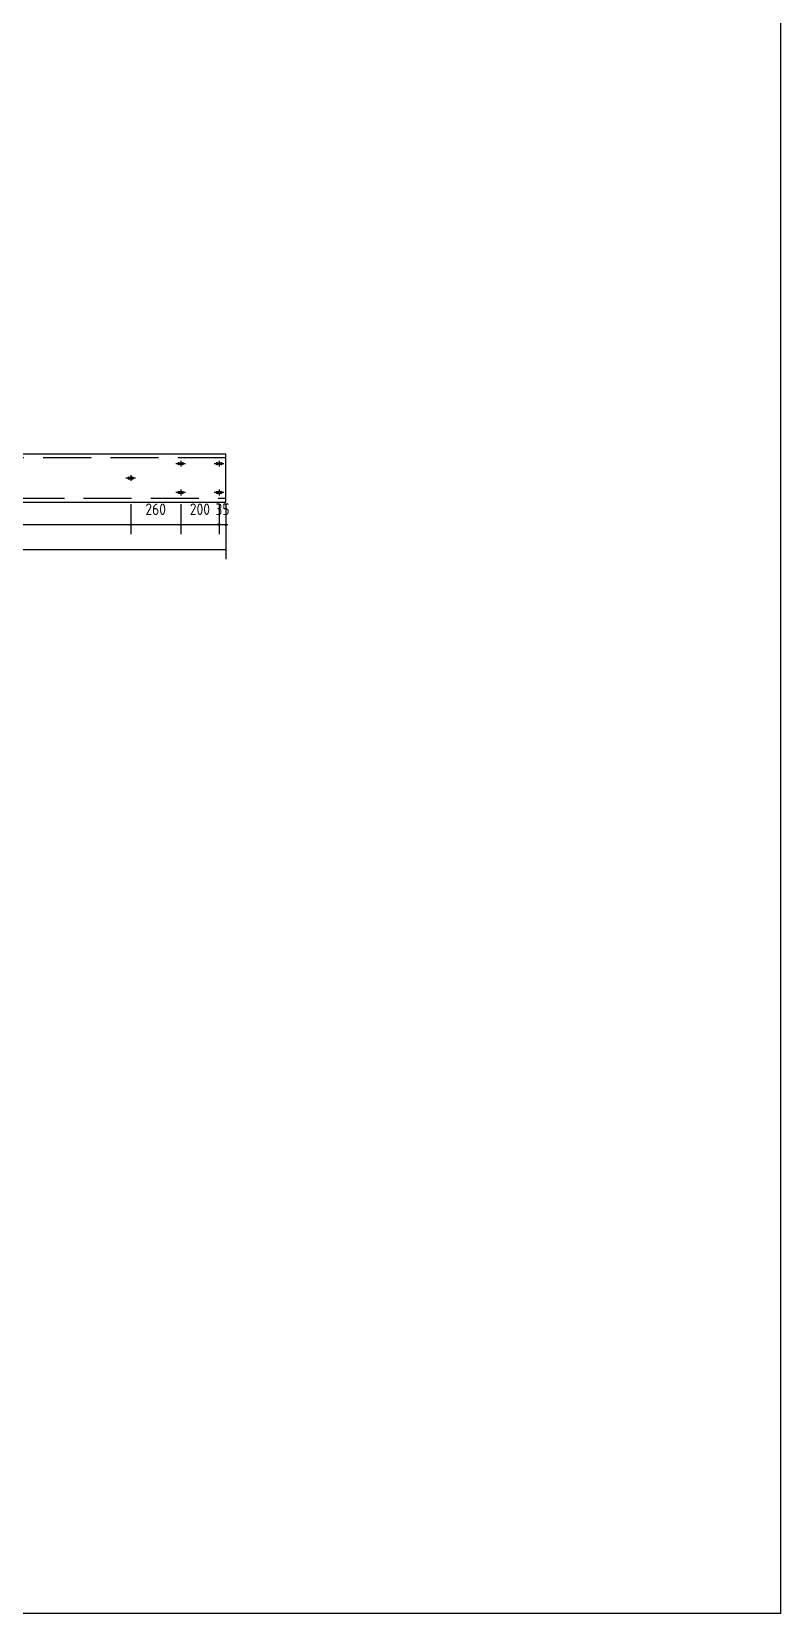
# Model space of a CAD drawing. Extents: x 533809 to 747315, y -17138 to 180511.
# Drawn here: x 692919 to 696813, y 45862 to 54094 of the extents above; entities that cross this region are included whole.
import ezdxf

# ---------------------------------------------------------------- set-up
doc = ezdxf.new("R2010")
doc.units = 0
doc.header["$LTSCALE"] = 1000
doc.header["$MEASUREMENT"] = 0
doc.linetypes.add('DASH', pattern=[0.35, 0.25, -0.1])
doc.layers.add('AXIS', color=3, linetype='Continuous')
doc.styles.get("Standard").update_dxf_attribs({"font": 'gbenor.shx', "bigfont": 'gbcbig.shx'})
doc.dimstyles.get("Standard").update_dxf_attribs({"dimscale": 100, "dimtxt": 3.5, "dimasz": 1, "dimexe": 2.5, "dimexo": 3, "dimgap": 1.5, "dimtad": 1, "dimdec": 0, "dimzin": 0, "dimdsep": 46, "dimtxsty": 'Standard', "dimblk": 'ARCHTICK', "dimcen": 0.09, "dimadec": 0, "dimazin": 0, "dimtfac": 1, "dimtdec": 0, "dimtix": 1, "dimtmove": 2, "dimatfit": 3, "dimfxl": 1, "dimtolj": 1, "dimtzin": 0, "dimarcsym": 0})

# ---------------------------------------------------------------- blocks, each defined once
blk = doc.blocks.new('_ArchTick')
at = {"color": 0, "linetype": 'ByBlock', "const_width": 0.4}
blk.add_lwpolyline([(-0.5, -0.5), (0.5, 0.5)], dxfattribs=at)
blk = doc.blocks.new('*D2711')
at = {"layer": 'AXIS', "color": 3, "lineweight": -2}
for p, q in [((685839.3, 51635.8), (685839.3, 51348.9)), ((693929.3, 51635.8), (693929.3, 51348.9)), ((685839.3, 51398.9), (693929.3, 51398.9))]:
    blk.add_line(p, q, dxfattribs=at)
at = {"layer": 'Defpoints', "color": 0}
for p in [(685839.3, 51645.8), (693929.3, 51645.8), (693929.3, 51398.9)]:
    blk.add_point(p, dxfattribs=at)
at = {"layer": 'AXIS', "color": 3, "lineweight": -2, "xscale": 10, "yscale": 10, "zscale": 10, "rotation": 180}
blk.add_blockref('_ArchTick', (685839.3, 51398.9), dxfattribs=at)
at = {"layer": 'AXIS', "color": 3, "lineweight": -2, "xscale": 10, "yscale": 10, "zscale": 10}
blk.add_blockref('_ArchTick', (693929.3, 51398.9), dxfattribs=at)
at = {"layer": 'AXIS', "color": 0, "insert": (689884.3, 51478.9), "char_height": 60, "attachment_point": 5}
blk.add_mtext('\\A1;8090', dxfattribs=at)
blk = doc.blocks.new('*D2720')
at = {"layer": 'AXIS', "color": 3, "lineweight": -2}
for p, q in [((691194.3, 51635.8), (691194.3, 51478.6)), ((693434.3, 51635.8), (693434.3, 51478.6)), ((691194.3, 51528.6), (693434.3, 51528.6))]:
    blk.add_line(p, q, dxfattribs=at)
at = {"layer": 'Defpoints', "color": 0}
for p in [(691194.3, 51645.8), (693434.3, 51645.8), (693434.3, 51528.6)]:
    blk.add_point(p, dxfattribs=at)
at = {"layer": 'AXIS', "color": 3, "lineweight": -2, "xscale": 10, "yscale": 10, "zscale": 10, "rotation": 180}
blk.add_blockref('_ArchTick', (691194.3, 51528.6), dxfattribs=at)
at = {"layer": 'AXIS', "color": 3, "lineweight": -2, "xscale": 10, "yscale": 10, "zscale": 10}
blk.add_blockref('_ArchTick', (693434.3, 51528.6), dxfattribs=at)
at = {"layer": 'AXIS', "color": 0, "insert": (692314.3, 51608.6), "char_height": 60, "attachment_point": 5}
blk.add_mtext('\\A1;2240', dxfattribs=at)
blk = doc.blocks.new('*D2721')
at = {"layer": 'AXIS', "color": 3, "lineweight": -2}
for p, q in [((693434.3, 51635.8), (693434.3, 51478.6)), ((693694.3, 51635.8), (693694.3, 51478.6)), ((693434.3, 51528.6), (693694.3, 51528.6))]:
    blk.add_line(p, q, dxfattribs=at)
at = {"layer": 'Defpoints', "color": 0}
for p in [(693434.3, 51645.8), (693694.3, 51645.8), (693694.3, 51528.6)]:
    blk.add_point(p, dxfattribs=at)
at = {"layer": 'AXIS', "color": 3, "lineweight": -2, "xscale": 10, "yscale": 10, "zscale": 10, "rotation": 180}
blk.add_blockref('_ArchTick', (693434.3, 51528.6), dxfattribs=at)
at = {"layer": 'AXIS', "color": 3, "lineweight": -2, "xscale": 10, "yscale": 10, "zscale": 10}
blk.add_blockref('_ArchTick', (693694.3, 51528.6), dxfattribs=at)
at = {"layer": 'AXIS', "color": 0, "insert": (693564.3, 51608.6), "char_height": 60, "attachment_point": 5}
blk.add_mtext('\\A1;260', dxfattribs=at)
blk = doc.blocks.new('*D2722')
at = {"layer": 'AXIS', "color": 3, "lineweight": -2}
for p, q in [((693694.3, 51635.8), (693694.3, 51478.6)), ((693894.3, 51635.8), (693894.3, 51478.6)), ((693694.3, 51528.6), (693894.3, 51528.6))]:
    blk.add_line(p, q, dxfattribs=at)
at = {"layer": 'Defpoints', "color": 0}
for p in [(693694.3, 51645.8), (693894.3, 51645.8), (693894.3, 51528.6)]:
    blk.add_point(p, dxfattribs=at)
at = {"layer": 'AXIS', "color": 3, "lineweight": -2, "xscale": 10, "yscale": 10, "zscale": 10, "rotation": 180}
blk.add_blockref('_ArchTick', (693694.3, 51528.6), dxfattribs=at)
at = {"layer": 'AXIS', "color": 3, "lineweight": -2, "xscale": 10, "yscale": 10, "zscale": 10}
blk.add_blockref('_ArchTick', (693894.3, 51528.6), dxfattribs=at)
at = {"layer": 'AXIS', "color": 0, "insert": (693794.3, 51608.6), "char_height": 60, "attachment_point": 5}
blk.add_mtext('\\A1;200', dxfattribs=at)
blk = doc.blocks.new('*D2723')
at = {"layer": 'AXIS', "color": 3, "lineweight": -2}
for p, q in [((693894.3, 51635.8), (693894.3, 51478.6)), ((693929.3, 51635.8), (693929.3, 51478.6)), ((693894.3, 51528.6), (693884.3, 51528.6)), ((693894.3, 51528.6), (693929.3, 51528.6)), ((693929.3, 51528.6), (693939.3, 51528.6))]:
    blk.add_line(p, q, dxfattribs=at)
at = {"layer": 'Defpoints', "color": 0}
for p in [(693894.3, 51645.8), (693929.3, 51645.8), (693929.3, 51528.6)]:
    blk.add_point(p, dxfattribs=at)
at = {"layer": 'AXIS', "color": 3, "lineweight": -2, "xscale": 10, "yscale": 10, "zscale": 10}
blk.add_blockref('_ArchTick', (693894.3, 51528.6), dxfattribs=at)
at = {"layer": 'AXIS', "color": 3, "lineweight": -2, "xscale": 10, "yscale": 10, "zscale": 10, "rotation": 180}
blk.add_blockref('_ArchTick', (693929.3, 51528.6), dxfattribs=at)
at = {"layer": 'AXIS', "color": 0, "insert": (693911.8, 51608.6), "char_height": 60, "attachment_point": 5}
blk.add_mtext('\\A1;35', dxfattribs=at)

msp = doc.modelspace()

# ---------------------------------------------------------------- linework, layer by layer
for p, q in [((693929.3, 51895.8), (685839.3, 51895.8)), ((693929.3, 51645.8), (693929.3, 51895.8)), ((693434.3, 51785.8), (693434.3, 51755.8)), ((693719.3, 51845.8), (693669.3, 51845.8)), ((693684.3, 51850.8), (693704.3, 51850.8)), ((693704.3, 51840.8), (693684.3, 51840.8)), ((693694.3, 51860.8), (693694.3, 51830.8)), ((693919.3, 51845.8), (693869.3, 51845.8)), ((693884.3, 51850.8), (693904.3, 51850.8)), ((693904.3, 51840.8), (693884.3, 51840.8)), ((693894.3, 51860.8), (693894.3, 51830.8)), ((693459.3, 51770.8), (693409.3, 51770.8)), ((693424.3, 51775.8), (693444.3, 51775.8)), ((693444.3, 51765.8), (693424.3, 51765.8)), ((693684.3, 51700.8), (693704.3, 51700.8)), ((693694.3, 51710.8), (693694.3, 51680.8)), ((693884.3, 51700.8), (693904.3, 51700.8)), ((693894.3, 51710.8), (693894.3, 51680.8)), ((685839.3, 51645.8), (693929.3, 51645.8)), ((693719.3, 51695.8), (693669.3, 51695.8)), ((693704.3, 51690.8), (693684.3, 51690.8)), ((693919.3, 51695.8), (693869.3, 51695.8)), ((693904.3, 51690.8), (693884.3, 51690.8))]:
    msp.add_line(p, q)
at = {"linetype": 'DASH'}
for p, q in [((693929.3, 51875.8), (685839.3, 51875.8)), ((685839.3, 51665.8), (693929.3, 51665.8))]:
    msp.add_line(p, q, dxfattribs=at)
msp.add_lwpolyline([(684933.2, 54262.3), (696813.2, 54262.3), (696813.2, 45862.3), (684933.2, 45862.3)], close=True)
for centre, start, end in [((693684.3, 51845.8), 90, 270), ((693704.3, 51845.8), 270, 90), ((693884.3, 51845.8), 90, 270), ((693904.3, 51845.8), 270, 90), ((693424.3, 51770.8), 90, 270), ((693444.3, 51770.8), 270, 90), ((693684.3, 51695.8), 90, 270), ((693704.3, 51695.8), 270, 90), ((693884.3, 51695.8), 90, 270), ((693904.3, 51695.8), 270, 90)]:
    msp.add_arc(centre, 5, start, end)

# ---------------------------------------------------------------- dimensions: what is measured, and where the dimension line sits
at = {"layer": 'AXIS', "color": 0}
dim = msp.add_aligned_dim(p1=(685839.3, 51645.8), p2=(693929.3, 51645.8), distance=-246.9, dimstyle='Standard', override={"dimtxt": 0.6, "dimasz": 0.1, "dimexe": 0.5, "dimexo": 0.1, "dimgap": 0.5, "dimclrd": 3, "dimclre": 3}, dxfattribs=at)
dim.commit()
dim.dimension.update_dxf_attribs({"geometry": '*D2711', "text_midpoint": (689884.3, 51478.9)})
for base, p1, p2, picture, middle in [((693434.3, 51528.6), (691194.3, 51645.8), (693434.3, 51645.8), '*D2720', (692314.3, 51608.6)), ((693694.3, 51528.6), (693434.3, 51645.8), (693694.3, 51645.8), '*D2721', (693564.3, 51608.6)), ((693894.3, 51528.6), (693694.3, 51645.8), (693894.3, 51645.8), '*D2722', (693794.3, 51608.6)), ((693929.3, 51528.6), (693894.3, 51645.8), (693929.3, 51645.8), '*D2723', (693911.8, 51608.6))]:
    dim = msp.add_linear_dim(base=base, p1=p1, p2=p2, dimstyle='Standard', override={"dimtxt": 0.6, "dimasz": 0.1, "dimexe": 0.5, "dimexo": 0.1, "dimgap": 0.5, "dimclrd": 3, "dimclre": 3}, dxfattribs=at)
    dim.commit()
    dim.dimension.update_dxf_attribs({"geometry": picture, "text_midpoint": middle})

doc.saveas('drawing.dxf')
